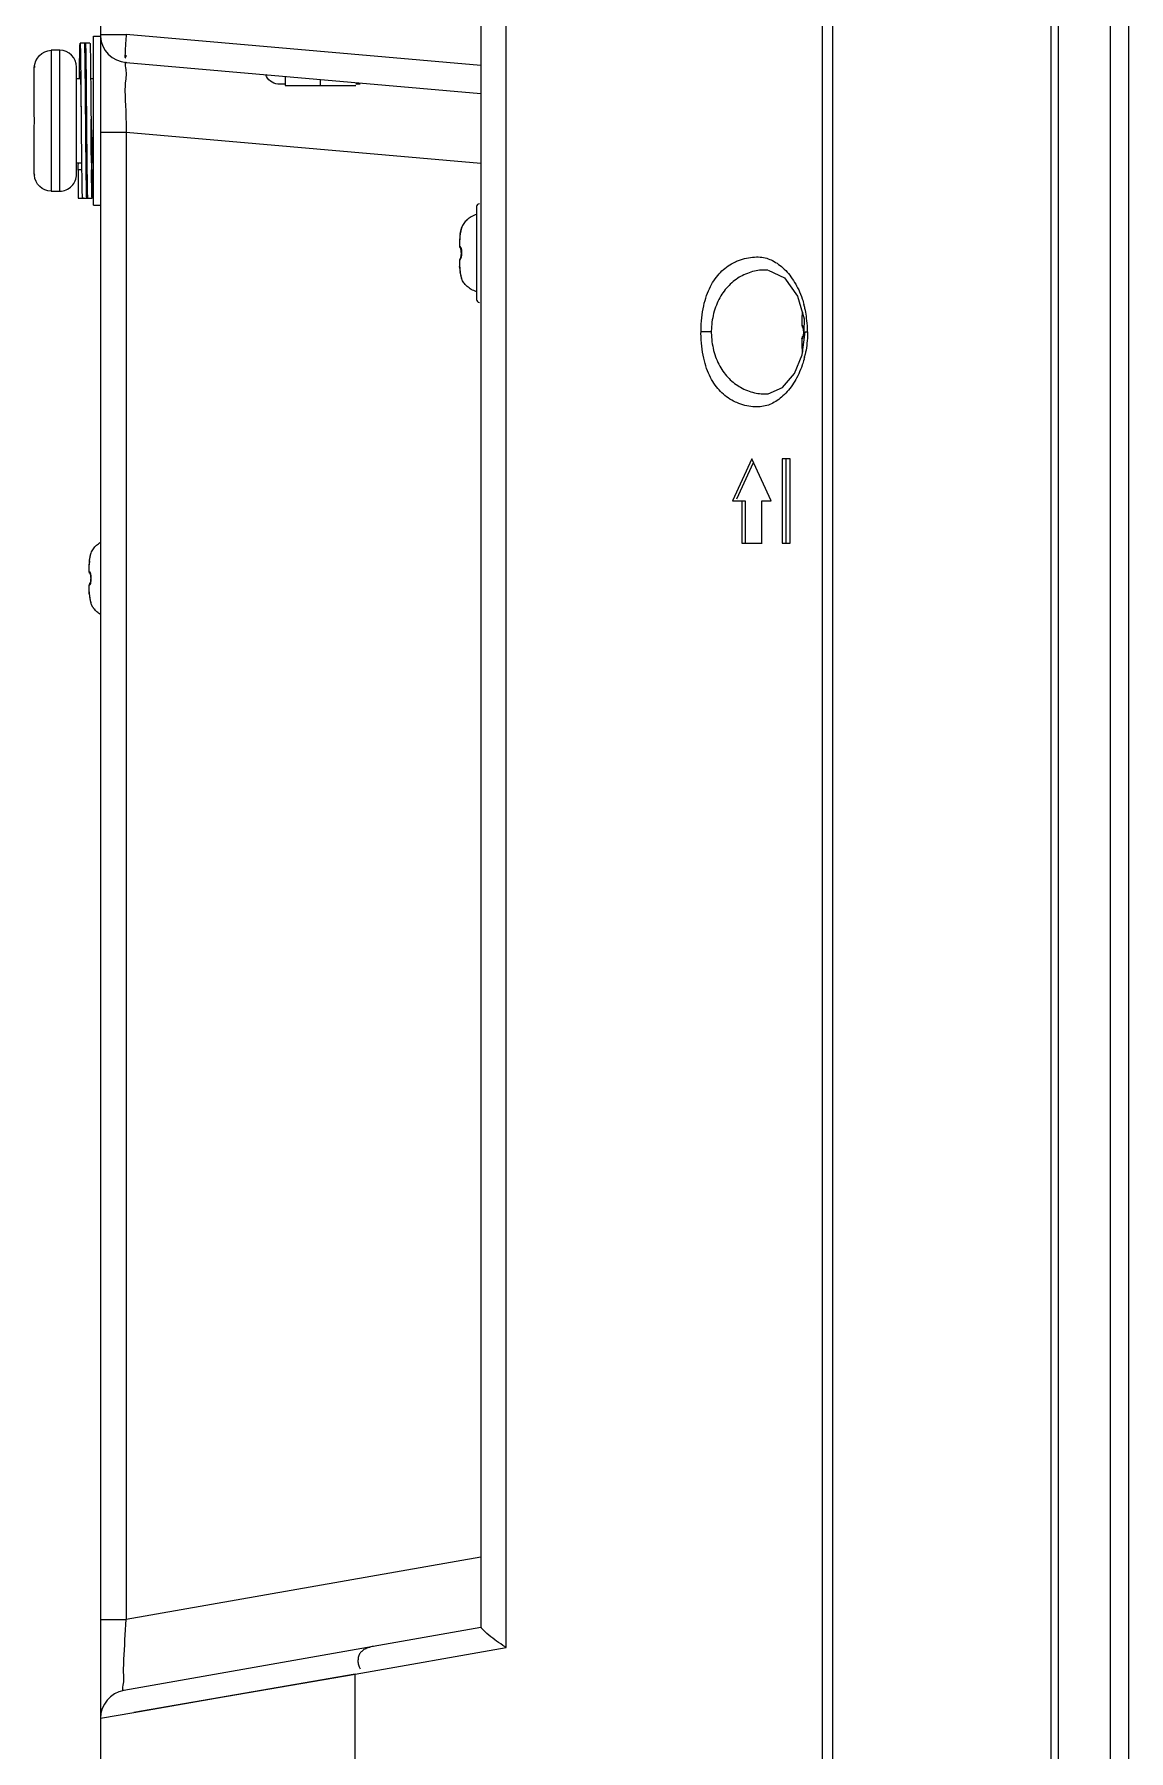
# Model space of a CAD drawing. Extents: x -382 to 1420, y -377 to 265.
# Drawn here: x -361.029 to -357.97, y -21.748 to -16.95 of the extents above; entities that cross this region are included whole.
import ezdxf

# ---------------------------------------------------------------- set-up
doc = ezdxf.new("R2010")
doc.units = 0
doc.header["$MEASUREMENT"] = 0
doc.layers.add('PDF_レイヤー 1', color=7, linetype='CONTINUOUS')

msp = doc.modelspace()

# ---------------------------------------------------------------- linework, layer by layer
at = {"layer": 'PDF_レイヤー 1', "lineweight": 0}
for points in [[(-358.18636, -25.74844), (-358.18636, 7.05656)], [(-358.02171, 7.05571), (-358.1667, 7.06835), (-358.1667, -25.76026)], [(-357.96984, 7.00387), (-358.02164, 7.05567), (-358.02164, -25.74753)], [(-358.18636, -25.74055), (-358.18636, 7.04876)], [(-358.02164, -25.74746), (-357.96984, -25.69579), (-357.96984, 7.00394)], [(-359.70952, -21.45991), (-359.70952, 5.1687), (-358.82682, 6.84425)], [(-358.82676, 6.84428), (-358.82676, -25.61062), (-358.1864, -25.61062)], [(-360.8436, -2.02815), (-360.8436, -25.70896)], [(-360.90252, -17.07352), (-360.90252, -17.06866), (-360.90239, -17.0588), (-360.90239, -17.04894), (-360.90225, -17.04658), (-360.90211, -17.03658), (-360.90211, -17.03422), (-360.90197, -17.02436), (-360.90197, -17.02186), (-360.90183, -17.01213), (-360.90169, -17.00588), (-360.90155, -16.99977), (-360.90141, -16.99366), (-360.90127, -16.98741), (-360.90127, -16.98436), (-360.90114, -16.9813), (-360.90114, -16.97978), (-360.901, -16.97811), (-360.90086, -16.97672), (-360.90086, -16.97589), (-360.90086, -16.97547), (-360.90072, -16.97519)], [(-360.90069, -16.97519), (-360.90055, -16.97547), (-360.90055, -16.97617), (-360.90055, -16.97644), (-360.90041, -16.97755), (-360.90041, -16.97811), (-360.90027, -16.98033), (-360.90014, -16.98339), (-360.90014, -16.98686), (-360.9, -16.99103), (-360.89986, -16.99575), (-360.89986, -16.99936), (-360.89972, -17.00713), (-360.89958, -17.01283), (-360.89944, -17.02074), (-360.8993, -17.02852), (-360.8993, -17.0363), (-360.89916, -17.0381), (-360.89916, -17.04602), (-360.89902, -17.0538)], [(-360.87317, -16.97519), (-360.90066, -16.97519)], [(-360.88889, -16.97519), (-360.88875, -16.97547), (-360.88875, -16.97575), (-360.88875, -16.97644), (-360.88861, -16.97769), (-360.88861, -16.9788), (-360.88847, -16.98005), (-360.88847, -16.98255), (-360.88833, -16.98491), (-360.88819, -16.98978), (-360.88805, -16.99491), (-360.88805, -16.99977), (-360.88791, -17.00464), (-360.88791, -17.00672), (-360.88778, -17.0145), (-360.88764, -17.01644), (-360.88764, -17.02436), (-360.8875, -17.0263), (-360.8875, -17.03422), (-360.88736, -17.0381), (-360.88736, -17.04602), (-360.88722, -17.0538)], [(-360.88326, -17.05385), (-360.88326, -17.05205), (-360.8834, -17.04427), (-360.8834, -17.03635), (-360.88354, -17.02858), (-360.88368, -17.0208), (-360.88382, -17.01511), (-360.88396, -17.00719), (-360.88396, -17.00372), (-360.8841, -16.9958), (-360.88423, -16.99108), (-360.88437, -16.98691), (-360.88437, -16.9833), (-360.88451, -16.98039), (-360.88465, -16.97803), (-360.88465, -16.97747), (-360.88479, -16.97636), (-360.88479, -16.97608), (-360.88479, -16.97553), (-360.88493, -16.97525)], [(-360.87321, -16.97519), (-360.87307, -16.97547), (-360.87293, -16.97589), (-360.87293, -16.97672), (-360.87279, -16.97811), (-360.87279, -16.97978), (-360.87265, -16.9813), (-360.87251, -16.98436), (-360.87251, -16.98741), (-360.87237, -16.99366), (-360.87224, -16.99977), (-360.8721, -17.00588), (-360.87196, -17.01213), (-360.87182, -17.02186), (-360.87182, -17.02436), (-360.87168, -17.03422), (-360.87168, -17.03658), (-360.87154, -17.04658), (-360.87154, -17.04894), (-360.8714, -17.0588), (-360.87126, -17.06866), (-360.87126, -17.07352), (-360.86335, -17.07352)], [(-360.8436, -16.95024), (-360.77166, -16.95024)], [(-360.77172, -16.95024), (-360.77199, -16.95371), (-360.77227, -16.9576), (-360.77269, -16.96121), (-360.77297, -16.96496), (-360.77324, -16.96885), (-360.77324, -16.96926), (-360.77352, -16.97301), (-360.7738, -16.97676), (-360.77394, -16.98065), (-360.77422, -16.9844), (-360.77449, -16.98815)], [(-359.78072, -17.0369), (-360.77174, -16.95024)], [(-360.77442, -16.98821), (-360.77442, -16.99043), (-360.77456, -16.99307), (-360.77442, -16.99571), (-360.77456, -16.99834), (-360.77456, -17.00112), (-360.7747, -17.0039), (-360.77498, -17.00682), (-360.77526, -17.00834), (-360.77554, -17.01029), (-360.77554, -17.01182), (-360.7754, -17.01293), (-360.77526, -17.01404), (-360.77484, -17.01473), (-360.77442, -17.01556)], [(-360.77172, -17.02865), (-360.77255, -17.02865), (-360.77324, -17.02892), (-360.7738, -17.0292), (-360.77422, -17.02976), (-360.77463, -17.03045), (-360.77477, -17.03115), (-360.77505, -17.0324), (-360.77505, -17.03392), (-360.77491, -17.03615), (-360.77463, -17.03878), (-360.77394, -17.04309), (-360.7738, -17.04351), (-360.77311, -17.04851), (-360.77269, -17.05309), (-360.77241, -17.05739), (-360.77241, -17.06156), (-360.77241, -17.06573), (-360.77269, -17.07003), (-360.77324, -17.07475), (-360.77408, -17.08086), (-360.77463, -17.08573), (-360.77491, -17.09086), (-360.77519, -17.0967), (-360.77533, -17.10322), (-360.77533, -17.11086), (-360.77505, -17.11975), (-360.77463, -17.13086), (-360.77449, -17.13489), (-360.7738, -17.14961), (-360.77324, -17.16405), (-360.77283, -17.18141), (-360.77241, -17.20071), (-360.77213, -17.20905), (-360.77172, -17.22474), (-360.77172, -21.38187)], [(-360.77436, -17.01561), (-360.77422, -17.01561), (-360.77394, -17.01561), (-360.77366, -17.01519), (-360.77338, -17.0145), (-360.77324, -17.01436), (-360.77297, -17.01338), (-360.77255, -17.01269), (-360.77241, -17.01186), (-360.77213, -17.01116), (-360.77199, -17.01047), (-360.77199, -17.00991), (-360.77186, -17.00922), (-360.77172, -17.00852)], [(-360.77233, -17.02836), (-360.77219, -17.02849), (-360.77191, -17.02863), (-360.77177, -17.02863)], [(-361.02858, -17.03974), (-361.02858, -17.04058)], [(-361.02851, -17.03866), (-361.02851, -17.03852), (-361.02851, -17.03908)], [(-360.91052, -17.07352), (-360.89969, -17.07352)], [(-360.90069, -17.05385), (-360.90069, -17.05399), (-360.90083, -17.05427), (-360.90083, -17.0551), (-360.90097, -17.05524), (-360.90097, -17.05635), (-360.90111, -17.05677), (-360.90111, -17.05691), (-360.90111, -17.05885), (-360.90125, -17.05969), (-360.90125, -17.06177), (-360.90139, -17.06302), (-360.90139, -17.0651), (-360.90139, -17.06566), (-360.90152, -17.06774), (-360.90152, -17.06955), (-360.90166, -17.07163), (-360.90166, -17.07357)], [(-360.89968, -17.07352), (-360.89968, -17.07296), (-360.89968, -17.07088), (-360.89982, -17.06907), (-360.89982, -17.06699), (-360.89996, -17.06505), (-360.89996, -17.06366), (-360.90009, -17.06171), (-360.90009, -17.06088), (-360.90023, -17.05894), (-360.90023, -17.0588), (-360.90023, -17.05671), (-360.90037, -17.0563), (-360.90037, -17.05519), (-360.90051, -17.05505), (-360.90051, -17.05421), (-360.90065, -17.05394), (-360.90065, -17.0538)], [(-360.89965, -17.07346), (-360.89937, -17.08527), (-360.89909, -17.09707), (-360.89896, -17.10888), (-360.89868, -17.12082), (-360.89868, -17.12387), (-360.89854, -17.13568), (-360.8984, -17.14748), (-360.89812, -17.15929), (-360.89798, -17.17109), (-360.89784, -17.1829), (-360.89771, -17.19165), (-360.89771, -17.19915), (-360.89757, -17.21109), (-360.89743, -17.22289), (-360.89743, -17.22706), (-360.89729, -17.23886), (-360.89729, -17.25081), (-360.89715, -17.26261), (-360.89701, -17.27442), (-360.89687, -17.28622), (-360.89673, -17.29803), (-360.89659, -17.30983)], [(-360.89907, -17.05385), (-360.89907, -17.05469), (-360.89907, -17.05677), (-360.89907, -17.05857), (-360.89907, -17.05982), (-360.89893, -17.06177), (-360.89893, -17.06371), (-360.89893, -17.06566), (-360.89893, -17.06774), (-360.89893, -17.06955), (-360.89893, -17.07163), (-360.89879, -17.07357)], [(-360.89879, -17.07352), (-360.89879, -17.07713), (-360.89865, -17.08907), (-360.89851, -17.10088), (-360.89851, -17.10907), (-360.89837, -17.12087), (-360.89823, -17.13268), (-360.89823, -17.14448), (-360.89809, -17.15629), (-360.89796, -17.16809), (-360.89782, -17.1799), (-360.89768, -17.1917)], [(-360.88719, -17.05385), (-360.88719, -17.05469), (-360.88719, -17.05677), (-360.88719, -17.05857), (-360.88719, -17.05982), (-360.88719, -17.06177), (-360.88719, -17.06371), (-360.88705, -17.06566), (-360.88705, -17.06774), (-360.88705, -17.06955), (-360.88705, -17.07163), (-360.88705, -17.07357)], [(-360.887, -17.07352), (-360.887, -17.07713), (-360.88686, -17.08907), (-360.88672, -17.10088), (-360.88672, -17.10893), (-360.88658, -17.12087), (-360.88644, -17.13268), (-360.8863, -17.14448), (-360.8863, -17.15629), (-360.88616, -17.16809), (-360.88603, -17.1799), (-360.88589, -17.1917)], [(-360.88305, -17.07352), (-360.88305, -17.07241), (-360.88305, -17.07046), (-360.88305, -17.06852), (-360.88305, -17.06769), (-360.88305, -17.0656), (-360.88319, -17.0638), (-360.88319, -17.06171), (-360.88319, -17.05977), (-360.88319, -17.05782), (-360.88319, -17.05588), (-360.88319, -17.0538)], [(-360.88197, -17.19165), (-360.88197, -17.18415), (-360.88211, -17.17234), (-360.88225, -17.16054), (-360.88225, -17.15623), (-360.88239, -17.14443), (-360.88253, -17.13262), (-360.88253, -17.12082), (-360.88266, -17.10901), (-360.8828, -17.09721), (-360.88294, -17.08527), (-360.88308, -17.07346)], [(-360.87129, -17.07346), (-360.87115, -17.08527), (-360.87101, -17.09707), (-360.87087, -17.10888), (-360.87074, -17.12082), (-360.87074, -17.13262), (-360.8706, -17.14443), (-360.87046, -17.15623), (-360.87046, -17.16054), (-360.87032, -17.17234), (-360.87018, -17.18415), (-360.87018, -17.19165), (-360.87004, -17.2004), (-360.8699, -17.2122), (-360.86976, -17.224), (-360.86962, -17.23581), (-360.86935, -17.24775), (-360.86921, -17.25956), (-360.86921, -17.26261), (-360.86893, -17.27442), (-360.86879, -17.28622), (-360.86851, -17.29803), (-360.86824, -17.30983)], [(-360.32735, -17.06749), (-360.32735, -17.09318), (-360.12959, -17.09318)], [(-360.22849, -17.09318), (-360.22849, -17.07624)], [(-360.34796, -17.08911), (-360.34824, -17.08911)], [(-360.11822, -17.08911), (-360.12961, -17.08911)], [(-360.88591, -17.19165), (-360.88591, -17.19915), (-360.88578, -17.21109), (-360.88564, -17.22289), (-360.88564, -17.22706), (-360.8855, -17.23886), (-360.8855, -17.25081), (-360.88536, -17.26261), (-360.88522, -17.27442), (-360.88508, -17.28622), (-360.88494, -17.29803), (-360.8848, -17.30983)], [(-360.88089, -17.30977), (-360.88089, -17.30616), (-360.88103, -17.29436), (-360.88117, -17.28255), (-360.88117, -17.27436), (-360.8813, -17.26256), (-360.88144, -17.25075), (-360.88158, -17.23881), (-360.88172, -17.227), (-360.88172, -17.2152), (-360.88186, -17.2034), (-360.882, -17.19159)], [(-360.86997, -17.19165), (-360.86997, -17.19123), (-360.86997, -17.19081), (-360.86997, -17.19026), (-360.87011, -17.18984), (-360.87011, -17.18942), (-360.87011, -17.18901), (-360.87011, -17.18873), (-360.87011, -17.18817), (-360.87011, -17.18776), (-360.87025, -17.18734)], [(-360.8691, -17.30977), (-360.8691, -17.30616), (-360.86924, -17.29436), (-360.86937, -17.28255), (-360.86937, -17.27436), (-360.86951, -17.26256), (-360.86965, -17.25075), (-360.86979, -17.23881), (-360.86979, -17.227), (-360.86993, -17.2152), (-360.87007, -17.2034), (-360.87021, -17.19159)], [(-360.86333, -17.29242), (-360.86431, -17.28255), (-360.86444, -17.27964), (-360.86528, -17.2695), (-360.86597, -17.2595), (-360.86667, -17.24936), (-360.86708, -17.24214), (-360.86764, -17.23186), (-360.86833, -17.22187), (-360.86889, -17.21187), (-360.86944, -17.20173), (-360.87, -17.19159)], [(-360.86971, -17.2242), (-360.86943, -17.23059), (-360.86915, -17.2385), (-360.86874, -17.24642), (-360.86832, -17.25434), (-360.86804, -17.25947), (-360.86749, -17.26753), (-360.86735, -17.271), (-360.86679, -17.27892), (-360.86665, -17.28044), (-360.8661, -17.28836), (-360.86582, -17.29128), (-360.86526, -17.29572), (-360.86471, -17.30003), (-360.86457, -17.30072), (-360.86443, -17.30155), (-360.86415, -17.30239), (-360.86387, -17.30322)], [(-359.78069, -17.31154), (-360.77172, -17.22474), (-360.84365, -17.22474)], [(-360.88482, -17.30977), (-360.88482, -17.31089), (-360.88482, -17.31283), (-360.88482, -17.31477), (-360.88482, -17.31561), (-360.88482, -17.31769), (-360.88482, -17.31963), (-360.88468, -17.32158), (-360.88468, -17.32366), (-360.88468, -17.32547), (-360.88468, -17.32755), (-360.88468, -17.3295)], [(-360.88069, -17.32944), (-360.88069, -17.32861), (-360.88069, -17.32666), (-360.88069, -17.32472), (-360.88069, -17.32361), (-360.88069, -17.32152), (-360.88083, -17.31972), (-360.88083, -17.31764), (-360.88083, -17.31569), (-360.88083, -17.31375), (-360.88083, -17.3118), (-360.88083, -17.30972)], [(-360.86856, -17.29621), (-360.86856, -17.29662), (-360.86856, -17.29801), (-360.86842, -17.29926), (-360.86828, -17.30065), (-360.86814, -17.30204), (-360.86814, -17.30218), (-360.868, -17.30357), (-360.86786, -17.30496), (-360.86772, -17.30634), (-360.86772, -17.30648), (-360.86758, -17.30787), (-360.86731, -17.30898), (-360.86717, -17.30954), (-360.86703, -17.30968), (-360.86689, -17.30982)], [(-360.86821, -17.31019), (-360.86821, -17.31005), (-360.86821, -17.30991), (-360.86821, -17.30977), (-360.86682, -17.30977)], [(-360.86685, -17.30977), (-360.86671, -17.30964)], [(-360.86672, -17.30964), (-360.86339, -17.30394)], [(-360.86381, -17.30326), (-360.86339, -17.30409)], [(-361.02858, -17.34286), (-361.02858, -17.34369)], [(-361.02851, -17.34476), (-361.02851, -17.34476)], [(-360.89641, -17.32944), (-360.89641, -17.33333), (-360.89627, -17.34124), (-360.89627, -17.34916), (-360.89614, -17.3511), (-360.89614, -17.35902), (-360.89614, -17.36096), (-360.896, -17.36874), (-360.89586, -17.37082), (-360.89586, -17.3786), (-360.89572, -17.38069), (-360.89558, -17.3886), (-360.89544, -17.39346), (-360.8953, -17.39832), (-360.8953, -17.40082), (-360.89516, -17.40318), (-360.89502, -17.40582), (-360.89502, -17.40707), (-360.89489, -17.40763), (-360.89475, -17.40818)], [(-360.88462, -17.32944), (-360.88462, -17.33124), (-360.88448, -17.33902), (-360.88448, -17.34694), (-360.88435, -17.35472), (-360.88421, -17.36249), (-360.88421, -17.36819), (-360.88407, -17.37624), (-360.88393, -17.37957), (-360.88379, -17.38749), (-360.88365, -17.39221), (-360.88365, -17.39638), (-360.88351, -17.39999), (-360.88337, -17.40291), (-360.88323, -17.40527), (-360.88323, -17.40693), (-360.88323, -17.40721), (-360.8831, -17.40777), (-360.88296, -17.40804), (-360.88296, -17.40818)], [(-360.87905, -17.40822), (-360.87919, -17.40767), (-360.87919, -17.40697), (-360.87933, -17.40572), (-360.87947, -17.40322), (-360.87947, -17.40072), (-360.87961, -17.39836), (-360.87975, -17.3935), (-360.87989, -17.3885), (-360.87989, -17.38656), (-360.88003, -17.37864), (-360.88003, -17.37656), (-360.88017, -17.36878), (-360.88017, -17.36684), (-360.8803, -17.35906), (-360.8803, -17.35698), (-360.88044, -17.34906), (-360.88044, -17.34517), (-360.88058, -17.33726), (-360.88072, -17.32948)], [(-360.86726, -17.40822), (-360.86726, -17.40809), (-360.86726, -17.40781), (-360.8674, -17.40697), (-360.8674, -17.4067), (-360.86754, -17.40545), (-360.86754, -17.40517), (-360.86768, -17.40281), (-360.86768, -17.39975), (-360.86782, -17.39628), (-360.86782, -17.39517), (-360.8681, -17.38739), (-360.8681, -17.38378), (-360.86824, -17.376), (-360.86837, -17.37045), (-360.86851, -17.36253), (-360.86851, -17.35476), (-360.86865, -17.34698), (-360.86865, -17.34517), (-360.86879, -17.33726), (-360.86893, -17.32948)], [(-360.89086, -17.40822), (-360.896, -17.40809)], [(-360.86333, -17.4279), (-360.84361, -17.4279)], [(-359.83837, -17.50697), (-359.83837, -17.50683), (-359.83837, -17.50697), (-359.83906, -17.51183)], [(-359.83654, -17.54956), (-359.83667, -17.549), (-359.83667, -17.54886)], [(-359.83524, -17.55822), (-359.83524, -17.56031)], [(-359.83469, -17.56027), (-359.83483, -17.56027), (-359.83497, -17.56027), (-359.83511, -17.56027), (-359.83524, -17.56027), (-359.83524, -17.56318)], [(-359.8347, -17.56325), (-359.8347, -17.56034)], [(-359.83661, -17.57424), (-359.83674, -17.57452), (-359.83716, -17.57493), (-359.83744, -17.57549), (-359.83758, -17.57563), (-359.83785, -17.57618), (-359.83799, -17.57688), (-359.83813, -17.57729), (-359.83827, -17.57785), (-359.83841, -17.5784), (-359.83841, -17.5791), (-359.83841, -17.57965)], [(-359.83837, -17.61654), (-359.83837, -17.61654)], [(-359.83816, -17.61776), (-359.83788, -17.61915)], [(-359.83797, -17.61886), (-359.83769, -17.62025)], [(-359.83776, -17.61994), (-359.83748, -17.62133)], [(-359.83755, -17.62089), (-359.83727, -17.62241)], [(-359.83735, -17.62183), (-359.83722, -17.6228)], [(-359.83722, -17.62237), (-359.83694, -17.62376)], [(-359.83701, -17.62333), (-359.83673, -17.62458)], [(-359.83681, -17.62427), (-359.83654, -17.62539)], [(-359.83661, -17.62522), (-359.83633, -17.62619)], [(-359.8364, -17.62604), (-359.83598, -17.62757)], [(-359.8362, -17.62686), (-359.83509, -17.63116)], [(-359.83586, -17.62808), (-359.83572, -17.62877)], [(-359.8347, -17.63241), (-359.8347, -17.63227), (-359.8347, -17.63213), (-359.8347, -17.632), (-359.8347, -17.63186), (-359.83484, -17.63172), (-359.83484, -17.63158), (-359.83484, -17.63144), (-359.83498, -17.6313), (-359.83498, -17.63116), (-359.83498, -17.63102), (-359.83498, -17.63089)], [(-359.79253, -17.66998), (-359.79266, -17.66984), (-359.79669, -17.66831), (-359.80044, -17.66678), (-359.80405, -17.66498), (-359.80739, -17.66317), (-359.81058, -17.66137), (-359.8135, -17.65929), (-359.81627, -17.65706), (-359.81891, -17.65498), (-359.81933, -17.65456), (-359.82183, -17.6522), (-359.82405, -17.6497), (-359.82627, -17.6472), (-359.82808, -17.64456), (-359.83002, -17.64193), (-359.83155, -17.63901), (-359.83308, -17.63609), (-359.83447, -17.6329), (-359.83474, -17.63234)], [(-358.97835, -17.60951), (-358.98293, -17.60923), (-358.98751, -17.6091), (-358.9921, -17.6091), (-358.99682, -17.60937), (-359.00168, -17.60993), (-359.0064, -17.61048), (-359.01126, -17.61132), (-359.01612, -17.61229), (-359.02098, -17.61354), (-359.02598, -17.61507), (-359.03084, -17.61659), (-359.0357, -17.6184), (-359.04056, -17.62034), (-359.04529, -17.62257), (-359.05001, -17.62493), (-359.05473, -17.62743), (-359.0582, -17.62937), (-359.06265, -17.63229), (-359.06709, -17.6352), (-359.0714, -17.6384), (-359.07556, -17.64159), (-359.07945, -17.64493), (-359.08334, -17.6484), (-359.08695, -17.65201), (-359.09056, -17.65576), (-359.09403, -17.65965), (-359.09737, -17.66367), (-359.1007, -17.66812), (-359.10389, -17.67242), (-359.10681, -17.67701), (-359.10973, -17.68159), (-359.11264, -17.68659), (-359.11528, -17.69159), (-359.11778, -17.69673), (-359.12014, -17.70214), (-359.12236, -17.70756), (-359.12445, -17.71311), (-359.12639, -17.71881), (-359.1282, -17.7245), (-359.12986, -17.73047), (-359.13125, -17.73645), (-359.1325, -17.74256), (-359.13361, -17.74867), (-359.13458, -17.75478), (-359.13528, -17.76103), (-359.13583, -17.76728), (-359.13625, -17.77353), (-359.13639, -17.7795), (-359.13639, -17.78214), (-359.16528, -17.78214)], [(-358.97731, -17.60962), (-358.93162, -17.63115), (-358.89551, -17.68184)], [(-358.89545, -17.68178), (-358.87698, -17.74567)], [(-358.88319, -17.74471), (-358.88319, -17.76443)], [(-358.88298, -17.73861), (-358.88312, -17.74472)], [(-358.88244, -17.73224), (-358.883, -17.73863)], [(-358.88176, -17.72735), (-358.88245, -17.73221)], [(-358.88176, -17.72735), (-358.88176, -17.72735)], [(-358.88006, -17.76939), (-358.88006, -17.76939)], [(-358.88, -17.79488), (-358.88, -17.79488)], [(-358.87966, -17.79354), (-358.87994, -17.79493)], [(-358.87808, -17.78364), (-358.87822, -17.78364), (-358.87836, -17.78364), (-358.8785, -17.78364), (-358.87863, -17.78364), (-358.87863, -17.78572), (-358.87877, -17.78794), (-358.87891, -17.79016), (-358.87919, -17.79183), (-358.87947, -17.79308), (-358.87961, -17.7935)], [(-358.87863, -17.78512), (-358.87863, -17.78748), (-358.87891, -17.78943), (-358.87919, -17.79137), (-358.87947, -17.7929), (-358.87961, -17.79359)], [(-358.87898, -17.79394), (-358.87898, -17.79366), (-358.87884, -17.79269), (-358.87857, -17.79158), (-358.87857, -17.79102), (-358.87843, -17.78991), (-358.87829, -17.7888), (-358.87815, -17.78783), (-358.87815, -17.78672), (-358.87815, -17.78561), (-358.87815, -17.78477), (-358.87815, -17.78366)], [(-358.87863, -17.77861), (-358.87863, -17.78069)], [(-358.87808, -17.78065), (-358.87822, -17.78065), (-358.87836, -17.78065), (-358.8785, -17.78065), (-358.87863, -17.78065), (-358.87863, -17.78357)], [(-358.87809, -17.78364), (-358.87809, -17.78072)], [(-358.88319, -17.81958), (-358.88305, -17.82583)], [(-358.88298, -17.82581), (-358.88243, -17.83206)], [(-358.88244, -17.83205), (-358.88175, -17.83691)], [(-358.88176, -17.83694), (-358.88176, -17.83694)], [(-358.88176, -17.83694), (-358.88148, -17.8386)], [(-359.02294, -18.13652), (-359.07724, -18.25457)], [(-359.06472, -18.24841), (-359.01819, -18.14703)], [(-358.9687, -18.25451), (-359.023, -18.13647)], [(-358.9156, -18.13652), (-358.93824, -18.13652)], [(-358.93818, -18.13652), (-358.93818, -18.37261)], [(-358.92855, -18.13652), (-358.92855, -18.37261)], [(-358.9156, -18.37264), (-358.9156, -18.13655)], [(-359.07726, -18.25451), (-359.04156, -18.25451)], [(-359.05122, -18.25451), (-359.05122, -18.37269)], [(-359.04152, -18.25451), (-359.04152, -18.37269)], [(-358.99474, -18.37264), (-358.99474, -18.25445)], [(-358.99474, -18.25451), (-358.96877, -18.25451)], [(-359.05122, -18.37264), (-358.99469, -18.37264)], [(-358.93818, -18.37264), (-358.91555, -18.37264)], [(-360.87371, -18.4163), (-360.87371, -18.4163)], [(-360.87058, -18.46757), (-360.87058, -18.46966)], [(-360.87003, -18.4696), (-360.87017, -18.4696), (-360.8703, -18.4696), (-360.87044, -18.4696), (-360.87058, -18.4696), (-360.87058, -18.47252)], [(-360.87004, -18.47259), (-360.87004, -18.46967)], [(-360.87371, -18.52589), (-360.87371, -18.52589)], [(-360.8735, -18.52711), (-360.87322, -18.5285)], [(-360.87329, -18.52819), (-360.87301, -18.52972)], [(-360.8731, -18.52928), (-360.87282, -18.53081)], [(-360.87289, -18.53024), (-360.87261, -18.53176)], [(-360.87268, -18.53132), (-360.87254, -18.53215)], [(-360.87255, -18.53172), (-360.87228, -18.53311)], [(-360.87235, -18.5328), (-360.87207, -18.53392)], [(-360.87214, -18.53375), (-360.87186, -18.53472)], [(-360.87194, -18.53457), (-360.87167, -18.53554)], [(-360.87174, -18.53539), (-360.87132, -18.53692)], [(-360.87153, -18.53619), (-360.87042, -18.5405)], [(-360.87119, -18.53755), (-360.87105, -18.53811)], [(-360.87004, -18.54176), (-360.87004, -18.54162), (-360.87004, -18.54148), (-360.87004, -18.54135), (-360.87004, -18.54121), (-360.87018, -18.54107), (-360.87018, -18.54093), (-360.87018, -18.54079), (-360.87032, -18.54065), (-360.87032, -18.54051), (-360.87032, -18.54037), (-360.87032, -18.54023)], [(-360.86536, -18.55111), (-360.86564, -18.55069), (-360.86619, -18.54972), (-360.86661, -18.54889), (-360.86717, -18.54805), (-360.86772, -18.54708), (-360.86814, -18.54611), (-360.86856, -18.54514), (-360.86897, -18.54417), (-360.86925, -18.54375), (-360.86967, -18.54264), (-360.87008, -18.5418)], [(-360.84372, -18.572), (-360.844, -18.57186), (-360.84664, -18.57019), (-360.84914, -18.56852), (-360.8515, -18.56672), (-360.85386, -18.56464), (-360.85608, -18.56269), (-360.85803, -18.56075), (-360.85997, -18.55839), (-360.86192, -18.55616), (-360.86372, -18.55366), (-360.86539, -18.55116)], [(-359.78072, -21.207), (-360.77174, -21.38184)], [(-360.8436, -21.38182), (-360.77166, -21.38182)], [(-360.77931, -21.52272), (-360.77931, -21.52064), (-360.77876, -21.50661), (-360.77806, -21.49244), (-360.77751, -21.48036), (-360.77681, -21.46634), (-360.77612, -21.45217), (-360.77529, -21.43814), (-360.77445, -21.42398), (-360.77348, -21.40995), (-360.77265, -21.39593), (-360.77167, -21.38176)], [(-360.08086, -21.45681), (-360.08392, -21.45736), (-360.08822, -21.45834), (-360.09211, -21.45945), (-360.09558, -21.46042), (-360.09892, -21.46167), (-360.10197, -21.46306), (-360.10475, -21.46445), (-360.10725, -21.4657), (-360.10961, -21.46736), (-360.11169, -21.46889), (-360.11364, -21.4707), (-360.11544, -21.47222), (-360.11683, -21.47417), (-360.11822, -21.47597), (-360.11947, -21.47792), (-360.12058, -21.48014), (-360.12155, -21.4825), (-360.12239, -21.48486), (-360.12308, -21.4875), (-360.12364, -21.49014), (-360.12391, -21.49306), (-360.12405, -21.49583), (-360.12405, -21.49889), (-360.12405, -21.5), (-360.12377, -21.50278), (-360.12336, -21.50569), (-360.12266, -21.50833), (-360.12183, -21.51111), (-360.121, -21.51347), (-360.11989, -21.51583), (-360.11877, -21.51791), (-360.11752, -21.51986)], [(-360.77856, -21.57981), (-360.77926, -21.57995), (-360.77995, -21.57981), (-360.78051, -21.57953), (-360.78092, -21.57898), (-360.7812, -21.57842), (-360.78148, -21.57759), (-360.78162, -21.57648), (-360.78162, -21.57495), (-360.78148, -21.57287), (-360.78092, -21.57009), (-360.78009, -21.56565), (-360.78009, -21.56495), (-360.77926, -21.56023), (-360.7787, -21.55593), (-360.77842, -21.5519), (-360.77842, -21.54801), (-360.77842, -21.54398), (-360.77856, -21.53968), (-360.77884, -21.53523), (-360.77926, -21.53051), (-360.77926, -21.52648), (-360.77926, -21.52273)]]:
    msp.add_lwpolyline(points, dxfattribs=at)
for points in [[(-358.79795, 6.84425), (-358.79795, -25.61062, -0.0561077), (-358.80418, -25.66745), (-358.8046, -25.66925), (-358.80627, -25.6755), (-358.80779, -25.68148), (-358.8096, -25.68703), (-358.8114, -25.69231), (-358.81335, -25.69731), (-358.81543, -25.70203), (-358.81751, -25.70647), (-358.8196, -25.71078), (-358.82182, -25.71467), (-358.82418, -25.71842), (-358.82654, -25.72203), (-358.82904, -25.72522), (-358.83154, -25.72828), (-358.83418, -25.73119), (-358.83682, -25.73397), (-358.8396, -25.73647, -0.1777857), (-358.86819, -25.74843, -0.3653446), (-358.90041, -25.70897)], [(-359.78072, -2.34727), (-359.78072, -21.40391), (-360.77855, -21.57987, 0.3643331), (-360.8436, -21.65736), (-360.75083, -21.64139)], [(-360.86333, -17.42785), (-360.86333, -16.95553), (-360.84361, -16.95553, 0.3895595), (-360.77172, -17.02863), (-359.78069, -17.11543)], [(-360.98143, -17.3885, -0.3933661), (-361.02851, -17.34435), (-361.02865, -17.34061), (-361.02865, -17.20562, 0.0104166), (-361.02865, -17.17786), (-361.02865, -17.04273, -0.392755), (-360.98139, -16.99486)], [(-360.95778, -17.38843), (-360.95778, -16.99486), (-360.98139, -16.99486), (-360.98139, -17.38856), (-360.95778, -17.38856, 0.4151968), (-360.91052, -17.34123), (-360.91052, -17.04209, 0.4136034), (-360.95774, -16.99483)], [(-360.32735, -17.08911), (-360.34832, -17.08911, -0.2939723), (-360.38181, -17.06294)], [(-360.90655, -17.3295), (-360.90641, -17.32922), (-360.90641, -17.32838), (-360.90627, -17.32825), (-360.90627, -17.32713), (-360.90614, -17.32658), (-360.90614, -17.32463), (-360.90614, -17.32436), (-360.906, -17.32255), (-360.906, -17.32158), (-360.90586, -17.31963), (-360.90586, -17.31839), (-360.90572, -17.3163), (-360.90572, -17.31422), (-360.90558, -17.31241), (-360.90558, -17.31033), (-360.91052, -17.30977), (-360.89664, -17.30977, 0.0070419), (-360.89646, -17.32944), (-360.90659, -17.32944), (-360.90659, -17.40822), (-360.86726, -17.40804), (-360.86724, -17.32948), (-360.86737, -17.32948), (-360.86737, -17.3292), (-360.86751, -17.32837), (-360.86751, -17.32823), (-360.86765, -17.32712), (-360.86765, -17.3267), (-360.86779, -17.32462), (-360.86779, -17.32268), (-360.86793, -17.32184), (-360.86793, -17.31976), (-360.86807, -17.31851), (-360.86807, -17.31657), (-360.86807, -17.31462), (-360.86821, -17.31268), (-360.86821, -17.31073), (-360.86903, -17.30972), (-360.86903, -17.3118), (-360.86903, -17.31375), (-360.86903, -17.31555), (-360.86903, -17.31764), (-360.86903, -17.31972), (-360.86889, -17.32152), (-360.86889, -17.32347), (-360.86889, -17.32472), (-360.86889, -17.32652), (-360.86889, -17.32861), (-360.86889, -17.32944)], [(-359.79253, -17.45339), (-359.79266, -17.45353), (-359.79669, -17.45505), (-359.80044, -17.45658), (-359.80405, -17.45839), (-359.80739, -17.46019), (-359.81058, -17.46214), (-359.8135, -17.46422), (-359.81627, -17.4663), (-359.81891, -17.46839), (-359.81933, -17.4688), (-359.82183, -17.47116), (-359.82405, -17.47366), (-359.82627, -17.47616), (-359.82808, -17.4788), (-359.83002, -17.48144), (-359.83155, -17.48436), (-359.83308, -17.48727), (-359.83447, -17.49047), (-359.83505, -17.49231), (-359.83602, -17.49606, 0.0283862), (-359.83912, -17.51184), (-359.83959, -17.51809), (-359.83979, -17.52433), (-359.83979, -17.54391, 0.246156), (-359.83647, -17.54955), (-359.83619, -17.55052), (-359.83591, -17.55191), (-359.83563, -17.55357), (-359.83536, -17.55566), (-359.83523, -17.56022), (-359.83523, -17.55897), (-359.83537, -17.55675), (-359.83551, -17.55481), (-359.83579, -17.55314), (-359.83606, -17.55161), (-359.83581, -17.54874), (-359.83567, -17.54985), (-359.8354, -17.55096), (-359.83512, -17.55207), (-359.83498, -17.55318), (-359.83484, -17.55443), (-359.83484, -17.55554), (-359.8347, -17.55679), (-359.8347, -17.55707), (-359.8347, -17.55818), (-359.8347, -17.55929), (-359.83469, -17.56325), (-359.83483, -17.56325), (-359.83497, -17.56325), (-359.83511, -17.56325), (-359.83524, -17.56325), (-359.83524, -17.5652), (-359.83538, -17.56756), (-359.83552, -17.56964), (-359.8358, -17.57145), (-359.83608, -17.5727), (-359.83622, -17.57307), (-359.83608, -17.57238), (-359.8358, -17.57085), (-359.83552, -17.56904), (-359.83524, -17.56696), (-359.83476, -17.56328), (-359.83476, -17.56425), (-359.83476, -17.56522), (-359.83476, -17.56634), (-359.83476, -17.56731), (-359.8349, -17.56842), (-359.83504, -17.56953), (-359.83517, -17.5705), (-359.83517, -17.5712), (-359.83545, -17.57217), (-359.83559, -17.57328), (-359.83559, -17.57356, 0.2519503), (-359.83837, -17.57965), (-359.83809, -17.57951), (-359.83781, -17.57924), (-359.8374, -17.57882), (-359.83712, -17.57826), (-359.83698, -17.57785), (-359.8367, -17.57743), (-359.83656, -17.57688), (-359.83629, -17.57646), (-359.83615, -17.5759), (-359.83601, -17.57535), (-359.83654, -17.5744), (-359.83661, -17.57436), (-359.8384, -17.57965), (-359.83854, -17.57965), (-359.83867, -17.57965), (-359.83881, -17.57965), (-359.83895, -17.57965), (-359.83909, -17.57979), (-359.83923, -17.57979), (-359.83937, -17.57965), (-359.83951, -17.57965), (-359.83965, -17.57965), (-359.83979, -17.57965), (-359.83979, -17.57951), (-359.83979, -17.5991)], [(-359.78467, -17.42396, 0.414489), (-359.79253, -17.43183), (-359.79253, -17.69167, 0.414489), (-359.78461, -17.6996)], [(-359.83837, -17.50683, -0.0223405), (-359.83511, -17.49259), (-359.83511, -17.49245), (-359.83497, -17.49218), (-359.83497, -17.49204), (-359.83497, -17.4919), (-359.83483, -17.49176), (-359.83483, -17.49162), (-359.83483, -17.49134), (-359.83483, -17.4912), (-359.83469, -17.49106), (-359.83469, -17.49093)], [(-359.83586, -17.54874, 0.1808935), (-359.83835, -17.54374, 0.1473333), (-359.83586, -17.54874)], [(-359.83965, -17.6053), (-359.83979, -17.59905, 0.0162966), (-359.83959, -17.60529), (-359.83837, -17.61654), (-359.83842, -17.61653), (-359.83838, -17.61648), (-359.8381, -17.61801), (-359.83783, -17.6194), (-359.83755, -17.62093), (-359.83727, -17.62232), (-359.83686, -17.62371), (-359.83658, -17.62523), (-359.83616, -17.62662), (-359.83588, -17.62801), (-359.83574, -17.62843), (-359.83533, -17.62982), (-359.83505, -17.63093)], [(-358.8773, -17.85867, -0.0138704), (-358.88216, -17.8745), (-358.88216, -17.87464), (-358.88452, -17.88117), (-358.88702, -17.88756), (-358.88952, -17.89367), (-358.89216, -17.89964), (-358.89494, -17.90533), (-358.89786, -17.91103), (-358.89994, -17.91478), (-358.90313, -17.92019), (-358.90647, -17.92547), (-358.9098, -17.93047), (-358.91341, -17.93547), (-358.91688, -17.94019), (-358.92063, -17.94477), (-358.92438, -17.94908), (-358.92827, -17.95311), (-358.93202, -17.95713), (-358.93605, -17.96088), (-358.94007, -17.96436), (-358.94396, -17.96769), (-358.94813, -17.97074), (-358.95216, -17.9738), (-358.95632, -17.97644), (-358.96035, -17.97894), (-358.96456, -17.98123), (-358.96845, -17.98317), (-358.97247, -17.98484), (-358.97664, -17.98651), (-358.98108, -17.9879), (-358.98553, -17.98901), (-358.99011, -17.98984), (-358.99497, -17.99067), (-358.99983, -17.99123), (-359.00483, -17.99151), (-359.01011, -17.99164), (-359.01525, -17.99151), (-359.02066, -17.99123), (-359.02608, -17.99053), (-359.03163, -17.98984), (-359.03719, -17.98873), (-359.04288, -17.98748), (-359.04844, -17.98581), (-359.05413, -17.98415), (-359.05969, -17.98206), (-359.0651, -17.9797), (-359.06885, -17.97817), (-359.07427, -17.97554), (-359.07941, -17.97276), (-359.08441, -17.96984), (-359.08913, -17.96679), (-359.09371, -17.96345), (-359.09816, -17.96012), (-359.10246, -17.95651), (-359.10663, -17.95276), (-359.11066, -17.94873), (-359.11468, -17.94443), (-359.11843, -17.94012), (-359.12218, -17.93554), (-359.12565, -17.93082), (-359.12913, -17.92582), (-359.13232, -17.92054), (-359.13551, -17.91498), (-359.13857, -17.90929), (-359.14149, -17.90332), (-359.14426, -17.89735), (-359.1469, -17.89082), (-359.1494, -17.88415), (-359.15162, -17.87721), (-359.15385, -17.87013), (-359.15579, -17.86263), (-359.1576, -17.85513), (-359.15926, -17.84721), (-359.16079, -17.83916), (-359.1619, -17.83069), (-359.16301, -17.82208), (-359.16398, -17.81333), (-359.16454, -17.80444), (-359.16496, -17.79527), (-359.16523, -17.78611), (-359.16515, -17.7822), (-359.16515, -17.77859), (-359.16501, -17.76943), (-359.1646, -17.76012), (-359.1639, -17.75124), (-359.16307, -17.74249), (-359.16196, -17.73401), (-359.16085, -17.72554), (-359.15932, -17.71749), (-359.15765, -17.70957), (-359.15598, -17.70193), (-359.1539, -17.69457), (-359.15182, -17.68749), (-359.14946, -17.68055), (-359.1471, -17.67388), (-359.14446, -17.66735), (-359.14168, -17.66124), (-359.13876, -17.65527), (-359.13571, -17.64958), (-359.13265, -17.64402), (-359.12932, -17.63888), (-359.12585, -17.63388), (-359.12224, -17.62902), (-359.11863, -17.62444), (-359.11488, -17.62014), (-359.11085, -17.61583), (-359.10682, -17.6118), (-359.10266, -17.60805), (-359.09835, -17.60444), (-359.09391, -17.60111), (-359.08946, -17.59778), (-359.0846, -17.59472), (-359.0796, -17.59167), (-359.07446, -17.58889), (-359.06919, -17.58625), (-359.06558, -17.58472), (-359.06002, -17.58236), (-359.05447, -17.58028), (-359.04891, -17.57861), (-359.04322, -17.57695), (-359.03766, -17.5757), (-359.03211, -17.57458), (-359.02655, -17.57375), (-359.02114, -17.5732), (-359.01572, -17.57278), (-359.01044, -17.57264), (-359.0053, -17.57264), (-359.0003, -17.57306), (-358.9953, -17.57361), (-358.99058, -17.57417), (-358.986, -17.57514), (-358.98156, -17.57625), (-358.97711, -17.57764), (-358.97295, -17.57931), (-358.96892, -17.58083), (-358.96507, -17.58285), (-358.96077, -17.58507), (-358.95674, -17.58771), (-358.95257, -17.59021), (-358.94855, -17.59326), (-358.94438, -17.59632), (-358.94035, -17.59965), (-358.93646, -17.60312), (-358.93244, -17.60673), (-358.92855, -17.61076), (-358.9248, -17.61479), (-358.92105, -17.61909), (-358.9173, -17.62354), (-358.91369, -17.6284), (-358.91022, -17.63326), (-358.90674, -17.6384), (-358.90355, -17.64354), (-358.90035, -17.64895), (-358.89799, -17.65326), (-358.89508, -17.65881), (-358.89216, -17.66465), (-358.88952, -17.67048), (-358.88702, -17.67659), (-358.88466, -17.68298), (-358.8823, -17.6895), (-358.88216, -17.68992, -0.0202555), (-358.87743, -17.70552)], [(-358.87701, -17.74565), (-358.87809, -17.78065), (-358.87809, -17.77982), (-358.87809, -17.77857), (-358.87809, -17.77759), (-358.87809, -17.77732), (-358.87823, -17.77607), (-358.87823, -17.77482), (-358.87837, -17.77371), (-358.87865, -17.77246), (-358.87879, -17.77148), (-358.87907, -17.77023), (-358.87959, -17.77089), (-358.87945, -17.772), (-358.87918, -17.77353), (-358.8789, -17.77519), (-358.87876, -17.77727), (-358.87862, -17.77936), (-358.87861, -17.77868), (-358.87875, -17.77618), (-358.87902, -17.77396), (-358.8793, -17.77243), (-358.87958, -17.77104), (-358.88006, -17.76939), (-358.87993, -17.77008, -0.1898689), (-358.88175, -17.76426), (-358.88147, -17.7644), (-358.88119, -17.76454), (-358.88077, -17.7651), (-358.8805, -17.76551), (-358.8805, -17.76565), (-358.88022, -17.76607), (-358.88008, -17.76648), (-358.8798, -17.76704), (-358.87966, -17.7676), (-358.87952, -17.76815), (-358.87938, -17.76871), (-358.88176, -17.76423), (-358.8819, -17.76423), (-358.88204, -17.76423), (-358.88218, -17.7641), (-358.88231, -17.7641), (-358.88245, -17.7641), (-358.88259, -17.7641), (-358.88287, -17.7641), (-358.88287, -17.76423), (-358.88315, -17.76423), (-358.88315, -17.76437)], [(-358.86739, -17.78214, 0.0099982), (-358.86752, -17.77169, 0.0265105), (-358.86989, -17.74406, 0.0137008), (-358.87344, -17.72181, 0.0021069), (-358.87598, -17.71096)], [(-359.13636, -17.78216), (-359.13636, -17.78466), (-359.13622, -17.79091), (-359.13581, -17.79702), (-359.13525, -17.80327), (-359.13456, -17.80952), (-359.13372, -17.81577), (-359.13247, -17.82188), (-359.13136, -17.82785), (-359.12983, -17.83396), (-359.12817, -17.8398), (-359.12636, -17.84563), (-359.12456, -17.85132), (-359.12247, -17.85688), (-359.12011, -17.8623), (-359.11775, -17.86757), (-359.11525, -17.87271), (-359.11261, -17.87771), (-359.1097, -17.88257), (-359.10678, -17.88743), (-359.10386, -17.89188), (-359.10067, -17.89632), (-359.09734, -17.90049), (-359.094, -17.90465), (-359.09053, -17.90854), (-359.08692, -17.91229), (-359.08331, -17.9159), (-359.07942, -17.91937), (-359.07553, -17.92285), (-359.07137, -17.9259), (-359.06706, -17.92896), (-359.06262, -17.93201), (-359.05817, -17.93479), (-359.0547, -17.93687), (-359.05012, -17.93951), (-359.04526, -17.94173), (-359.04054, -17.94395), (-359.03568, -17.94604), (-359.03082, -17.9477), (-359.02595, -17.94937), (-359.02109, -17.95076), (-359.01609, -17.95201), (-359.01123, -17.95298), (-359.00651, -17.95381), (-359.00165, -17.95451), (-358.99679, -17.95493), (-358.99221, -17.9552), (-358.98749, -17.9552), (-358.9829, -17.9552), (-358.9775, -17.95477), (-358.9373, -17.93766), (-358.90355, -17.89808), (-358.88262, -17.84625), (-358.87458, -17.78977), (-358.87444, -17.78214), (-358.86736, -17.78214, -0.0097379), (-358.86758, -17.793, -0.0231176), (-358.86983, -17.82024, -0.0203776), (-358.87402, -17.84507)], [(-358.88176, -17.80018, 0.1556306), (-358.88, -17.79462), (-358.88013, -17.7949), (-358.88055, -17.79545), (-358.88083, -17.79587), (-358.88097, -17.79615), (-358.88125, -17.7967), (-358.88138, -17.79726), (-358.88152, -17.79768), (-358.88166, -17.79837), (-358.8818, -17.79893), (-358.8818, -17.79948), (-358.8818, -17.80018), (-358.88194, -17.80018), (-358.88208, -17.80018), (-358.88222, -17.80018), (-358.88236, -17.80018), (-358.8825, -17.80018), (-358.88263, -17.80018), (-358.88277, -17.80018), (-358.88291, -17.80018), (-358.88305, -17.80018), (-358.88319, -17.80004), (-358.88319, -17.81962)], [(-360.87512, -18.50858), (-360.87512, -18.489), (-360.87499, -18.489), (-360.87485, -18.48914), (-360.87471, -18.48914), (-360.87457, -18.48914), (-360.87443, -18.48914), (-360.87429, -18.48914), (-360.87415, -18.48914), (-360.87401, -18.489), (-360.87387, -18.489), (-360.87121, -18.48414), (-360.87135, -18.4847), (-360.87149, -18.48525), (-360.87162, -18.48581), (-360.8719, -18.48623), (-360.87204, -18.48678), (-360.87232, -18.48734), (-360.87246, -18.48761), (-360.87274, -18.48817), (-360.87315, -18.48859), (-360.87315, -18.48873), (-360.87343, -18.48886), (-360.87201, -18.48385), (-360.8716, -18.48249), (-360.87375, -18.48899, -0.1693867), (-360.87092, -18.48289), (-360.87092, -18.48261), (-360.87078, -18.48164), (-360.8705, -18.48053), (-360.8705, -18.47984), (-360.87036, -18.47887), (-360.87022, -18.47775), (-360.87008, -18.47664), (-360.87008, -18.47567), (-360.87008, -18.47456), (-360.87008, -18.47359), (-360.87058, -18.47409), (-360.87058, -18.47645), (-360.87086, -18.47839), (-360.87114, -18.4802), (-360.87142, -18.48173), (-360.87155, -18.48245), (-360.87142, -18.48203), (-360.87114, -18.48078), (-360.87086, -18.47898), (-360.87072, -18.47689), (-360.87058, -18.47453), (-360.87058, -18.47259), (-360.87044, -18.47259), (-360.8703, -18.47259), (-360.87017, -18.47259), (-360.87004, -18.4696), (-360.87004, -18.46877), (-360.87004, -18.46752), (-360.87004, -18.46641), (-360.87004, -18.46613), (-360.87018, -18.46502), (-360.87018, -18.46377), (-360.87032, -18.46266), (-360.8706, -18.46141), (-360.87074, -18.46044), (-360.87101, -18.45919), (-360.8716, -18.4597), (-360.87132, -18.46095), (-360.87104, -18.46248), (-360.8709, -18.46414), (-360.87062, -18.46609), (-360.87062, -18.46831), (-360.87055, -18.46751), (-360.87069, -18.46514), (-360.87097, -18.46292), (-360.87125, -18.46139), (-360.87153, -18.46001), (-360.87187, -18.45891), (-360.87201, -18.45835), (-360.87201, -18.45821, -0.2528849), (-360.87512, -18.45324), (-360.87507, -18.43367), (-360.87486, -18.42744), (-360.8744, -18.42116), (-360.87371, -18.4163), (-360.87371, -18.41616), (-360.87343, -18.41463), (-360.87315, -18.41339), (-360.87287, -18.41186), (-360.8726, -18.41047), (-360.87232, -18.40908), (-360.8719, -18.40769), (-360.87149, -18.4063), (-360.87121, -18.40477), (-360.87079, -18.40339), (-360.87037, -18.40166), (-360.86997, -18.40033), (-360.86997, -18.40019), (-360.86858, -18.39714), (-360.86706, -18.39408), (-360.86553, -18.39116), (-360.86372, -18.38853), (-360.86178, -18.38575), (-360.85969, -18.38325), (-360.85747, -18.38089), (-360.85511, -18.37867), (-360.85247, -18.3763), (-360.8497, -18.37408), (-360.84678, -18.37214), (-360.84372, -18.37019)], [(-360.87454, -18.42186, -0.0027515), (-360.87371, -18.41618), (-360.87371, -18.41632, -0.0229583), (-360.87044, -18.40207), (-360.87044, -18.40193), (-360.87044, -18.40179), (-360.8703, -18.40165), (-360.8703, -18.40137), (-360.8703, -18.40123), (-360.87017, -18.40109), (-360.87017, -18.40096), (-360.87017, -18.40082), (-360.87017, -18.40054), (-360.87003, -18.4004), (-360.87003, -18.40026)], [(-360.8751, -18.4532), (-360.8751, -18.45306), (-360.87482, -18.45306), (-360.87454, -18.45306), (-360.8744, -18.45306), (-360.87426, -18.45306), (-360.87412, -18.45306), (-360.87399, -18.45306), (-360.87385, -18.45306), (-360.87371, -18.45306), (-360.87119, -18.45808), (-360.87133, -18.45766), (-360.87147, -18.4571), (-360.87161, -18.45655), (-360.87175, -18.45599), (-360.87203, -18.45544), (-360.87217, -18.45502), (-360.87244, -18.45446), (-360.87272, -18.45405), (-360.87314, -18.45349), (-360.87342, -18.45321), (-360.87369, -18.45321, 0.1898689), (-360.87194, -18.45862)], [(-360.87499, -18.51464), (-360.87512, -18.50853, 0.016293), (-360.87493, -18.51463), (-360.87371, -18.52589), (-360.87375, -18.52586), (-360.87371, -18.52582), (-360.87343, -18.52735), (-360.87315, -18.52887), (-360.87287, -18.53026), (-360.8726, -18.53165), (-360.87218, -18.53304), (-360.8719, -18.53457), (-360.87149, -18.53596), (-360.87121, -18.53735), (-360.87107, -18.53776), (-360.87065, -18.53929), (-360.87037, -18.54026)], [(-360.13165, -25.70902), (-360.13165, -21.53439), (-360.75076, -21.64146), (-360.52231, -21.60174), (-360.13165, -21.53439), (-359.70946, -21.45995, -0.0084847), (-359.71827, -21.45437), (-359.71924, -21.45381), (-359.72507, -21.44992), (-359.73091, -21.44589), (-359.7366, -21.44187), (-359.74174, -21.43812), (-359.74729, -21.43395), (-359.75285, -21.42951), (-359.75826, -21.42492), (-359.76354, -21.42034), (-359.76854, -21.41576), (-359.7734, -21.4111), (-359.77368, -21.41083), (-359.77437, -21.40999), (-359.77521, -21.40916), (-359.7759, -21.40847), (-359.7766, -21.40777), (-359.77743, -21.40694), (-359.77812, -21.40611), (-359.77882, -21.40527), (-359.77924, -21.40486), (-359.77993, -21.40402), (-359.78076, -21.40319)]]:
    msp.add_lwpolyline(points, format="xyb", dxfattribs=at)
for centre, radius, start, end in [((-359.83865, -17.54795), 0.00424, 86.24826, 105.17292), ((-358.78354, -17.88123), 0.0965, 163.29555, 166.45643)]:
    msp.add_arc(centre, radius, start, end, dxfattribs=at)
for points in [[(-361.02858, -17.04056), (-361.02858, -17.04126), (-361.02858, -17.04195), (-361.02858, -17.04278)], [(-361.02851, -17.03894), (-361.02851, -17.03922), (-361.02851, -17.03949), (-361.02851, -17.03977)], [(-361.02865, -17.34055), (-361.02865, -17.34138), (-361.02865, -17.34208), (-361.02865, -17.34291)], [(-361.02858, -17.34367), (-361.02858, -17.34381), (-361.02858, -17.34409), (-361.02858, -17.34437)], [(-359.83917, -17.51252), (-359.83931, -17.51377), (-359.83931, -17.51502), (-359.83945, -17.51613)], [(-359.83837, -17.50683), (-359.83865, -17.50877), (-359.83892, -17.51058), (-359.8392, -17.51252)], [(-359.8347, -17.49097), (-359.83484, -17.49138), (-359.83498, -17.49194), (-359.83498, -17.49236)], [(-359.8347, -17.49097), (-359.83484, -17.49138), (-359.83498, -17.49194), (-359.83498, -17.49236)], [(-359.83959, -17.51835), (-359.83973, -17.52044), (-359.83973, -17.52224), (-359.83973, -17.52433)], [(-359.83952, -17.51619), (-359.83952, -17.51702), (-359.83952, -17.51771), (-359.83952, -17.51841)], [(-359.83959, -17.60543), (-359.83959, -17.60737), (-359.83931, -17.60918), (-359.83917, -17.61112)], [(-359.83586, -17.57464), (-359.83586, -17.57436), (-359.83572, -17.57395), (-359.83558, -17.57353)], [(-359.83912, -17.61112), (-359.83898, -17.61307), (-359.8387, -17.61473), (-359.83842, -17.61654)], [(-359.83505, -17.63119), (-359.83505, -17.63161), (-359.83491, -17.63202), (-359.83477, -17.63244)], [(-359.83505, -17.63119), (-359.83505, -17.63161), (-359.83491, -17.63202), (-359.83477, -17.63244)], [(-358.88298, -17.73888), (-358.88312, -17.74082), (-358.88312, -17.74276), (-358.88312, -17.74471)], [(-358.88284, -17.73671), (-358.88284, -17.7374), (-358.88298, -17.73824), (-358.88298, -17.73893)], [(-358.88258, -17.73304), (-358.88272, -17.73429), (-358.88272, -17.73554), (-358.88286, -17.73665)], [(-358.88197, -17.72871), (-358.88211, -17.7301), (-358.88238, -17.73163), (-358.88252, -17.73301)], [(-358.88176, -17.72735), (-358.88176, -17.72777), (-358.8819, -17.72818), (-358.8819, -17.72874)], [(-358.876, -17.71093), (-358.87641, -17.70899), (-358.87697, -17.70732), (-358.87738, -17.70552)], [(-358.88319, -17.76437), (-358.88319, -17.76701), (-358.8818, -17.76937), (-358.87972, -17.7709)], [(-358.87966, -17.79354), (-358.88188, -17.79493), (-358.88313, -17.79729), (-358.88313, -17.80006)], [(-358.87925, -17.79516), (-358.87925, -17.79475), (-358.87911, -17.79433), (-358.87897, -17.79391)], [(-358.88319, -17.81958), (-358.88319, -17.82166), (-358.88319, -17.82374), (-358.88305, -17.82583)], [(-358.88298, -17.82581), (-358.88298, -17.82776), (-358.8827, -17.8297), (-358.88256, -17.83165)], [(-358.88251, -17.83165), (-358.88237, -17.83345), (-358.88209, -17.83512), (-358.88181, -17.83692)], [(-358.88176, -17.83694), (-358.88176, -17.83749), (-358.88162, -17.83805), (-358.88148, -17.8386)], [(-358.876, -17.85348), (-358.8753, -17.85056), (-358.87461, -17.84792), (-358.87405, -17.845)], [(-360.87451, -18.42187), (-360.87465, -18.42312), (-360.87465, -18.42451), (-360.87479, -18.42562)], [(-360.87004, -18.4003), (-360.87018, -18.40086), (-360.87032, -18.40127), (-360.87032, -18.40169)], [(-360.87004, -18.4003), (-360.87018, -18.40086), (-360.87032, -18.40127), (-360.87032, -18.40169)], [(-360.87499, -18.4277), (-360.87499, -18.42979), (-360.87512, -18.43173), (-360.87512, -18.43367)], [(-360.87486, -18.42566), (-360.87486, -18.42636), (-360.87486, -18.42705), (-360.875, -18.42774)], [(-360.8716, -18.48235), (-360.87382, -18.48388), (-360.87507, -18.48624), (-360.87507, -18.48902)], [(-360.87493, -18.51476), (-360.87493, -18.51671), (-360.87465, -18.51851), (-360.87451, -18.52046)], [(-360.87119, -18.48411), (-360.87119, -18.4837), (-360.87105, -18.48328), (-360.87092, -18.48286)], [(-360.87444, -18.52046), (-360.8743, -18.5224), (-360.87403, -18.52407), (-360.87375, -18.52588)], [(-360.87037, -18.54054), (-360.87037, -18.54096), (-360.87024, -18.54137), (-360.8701, -18.54179)], [(-360.87037, -18.54054), (-360.87037, -18.54096), (-360.87024, -18.54137), (-360.8701, -18.54179)]]:
    msp.add_open_spline(points, degree=3, dxfattribs=at)

doc.saveas('drawing.dxf')
